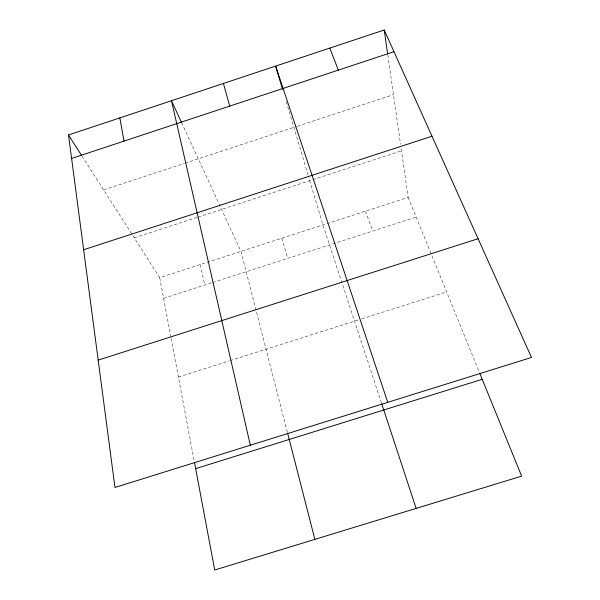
<?xml version="1.0" encoding="UTF-8"?>
<svg xmlns="http://www.w3.org/2000/svg" width="600" height="600" viewBox="0 0 600 600"><rect width="100%" height="100%" fill="white"/><g stroke="black" fill="none" stroke-linecap="round" stroke-linejoin="round"><path stroke-width="0.45" stroke-dasharray="3 2.25" d="M103.642 189.938L184.208 163.447M185.085 163.155L296.543 126.51M297.435 126.218L393.465 94.642M134.25 237.833L197.07 217.38M197.947 217.095L401.505 150.817M132.75 235.478L159.705 277.65L408.165 197.407L401.107 148.05M163.597 298.32L211.837 282.803M212.715 282.517L416.168 217.065M178.403 377.002L229.147 360.907M230.032 360.63L358.095 320.017M361.627 318.9L446.647 291.938M82.058 156.172L132.248 234.69M181.575 122.625L240.952 251.415L287.385 432.3M408.165 197.407L479.393 372.368M365.452 211.208L372.735 231.038M381.45 402.938L322.928 224.94L308.962 178.02M286.215 101.625L308.7 177.135M281.85 238.208L287.745 258.382M200.235 264.562L204.788 285.067M159.705 277.65L170.782 336.51M171.127 338.355L194.28 461.37M387.787 54.938L400.582 144.368"/><path stroke-width="0.9" d="M68.505 134.97L384.217 30L531.495 357.465L114.968 487.463L68.505 134.97L81.555 155.385M71.602 158.46L393.982 51.705M83.633 249.757L432 136.245M98.175 360.097L478.095 238.733M195.645 468.645L482.22 379.305M181.575 122.625L171.48 100.733L250.327 445.215M479.745 373.23L521.64 476.13L214.718 570L194.452 462.278M329.767 48.105L338.362 70.125M387.735 402.33L275.64 66.105L282.517 89.198M381.743 403.822L416.13 508.403M223.41 83.468L229.748 106.087M287.618 433.2L314.865 539.37M119.843 117.9L124.012 141.105M384.217 30L387.653 54.008"/></g></svg>
